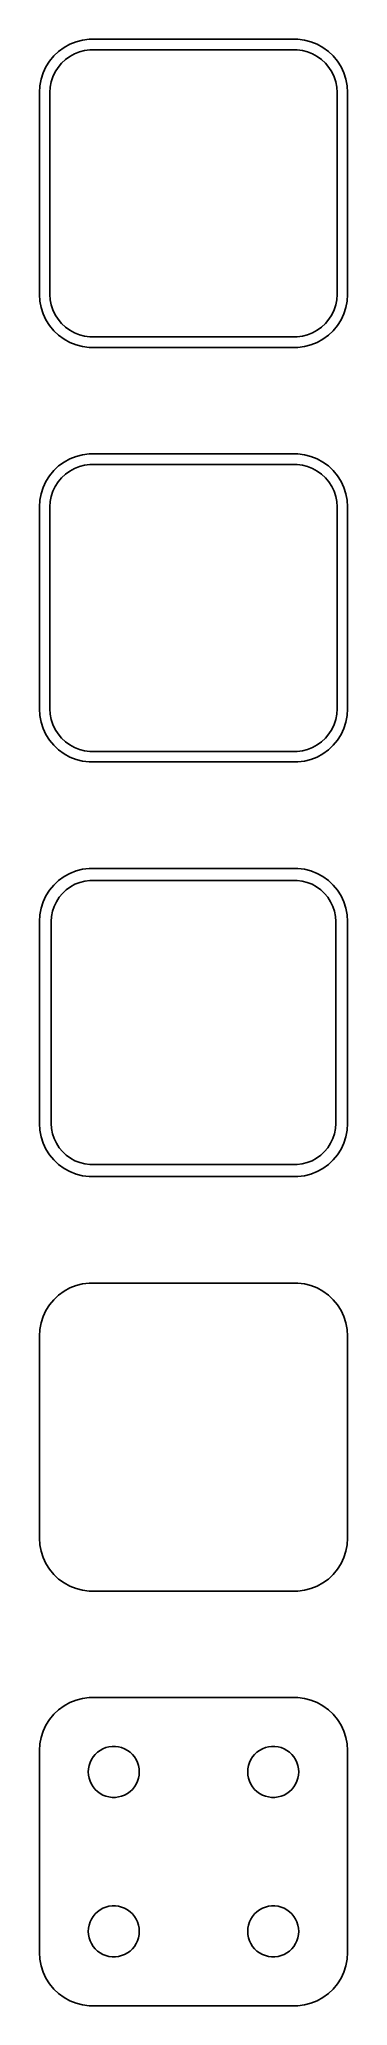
# Model space of a CAD drawing. Header units: metres. Extents: x -14 to 14, y 142 to 326.
import ezdxf

# ---------------------------------------------------------------- set-up
doc = ezdxf.new("R2010")
doc.units = ezdxf.units.M

msp = doc.modelspace()

# ---------------------------------------------------------------- linework, layer by layer
for p, q in [((-12.1791, 325.722), (-12.6871, 325.353)), ((-11.6289, 326.024), (-12.1791, 325.722)), ((-11.0451, 326.255), (-11.6289, 326.024)), ((-10.4369, 326.411), (-11.0451, 326.255)), ((-9.81395, 326.49), (-10.4369, 326.411)), ((9.81395, 326.49), (-9.81395, 326.49)), ((10.4369, 326.411), (9.81395, 326.49)), ((11.0451, 326.255), (10.4369, 326.411)), ((11.6289, 326.024), (11.0451, 326.255)), ((12.1791, 325.722), (11.6289, 326.024)), ((12.6871, 325.353), (12.1791, 325.722)), ((-13.8815, 323.909), (-14.1489, 323.341)), ((-13.5451, 324.439), (-13.8815, 323.909)), ((-13.1448, 324.923), (-13.5451, 324.439)), ((-12.6871, 325.353), (-13.1448, 324.923)), ((-13.0052, 323.427), (-12.7361, 323.851)), ((-12.7361, 323.851), (-12.4159, 324.238)), ((-12.4159, 324.238), (-12.0497, 324.582)), ((-12.0497, 324.582), (-11.6433, 324.877)), ((-11.6433, 324.877), (-11.2031, 325.119)), ((-11.2031, 325.119), (-10.7361, 325.304)), ((-10.7361, 325.304), (-10.2495, 325.429)), ((-10.2495, 325.429), (-9.75116, 325.492)), ((-9.75116, 325.492), (9.75116, 325.492)), ((9.75116, 325.492), (10.2495, 325.429)), ((10.2495, 325.429), (10.7361, 325.304)), ((10.7361, 325.304), (11.2031, 325.119)), ((11.2031, 325.119), (11.6433, 324.877)), ((11.6433, 324.877), (12.0497, 324.582)), ((12.0497, 324.582), (12.4159, 324.238)), ((12.4159, 324.238), (12.7361, 323.851)), ((13.1448, 324.923), (12.6871, 325.353)), ((12.7361, 323.851), (13.0052, 323.427)), ((13.5451, 324.439), (13.1448, 324.923)), ((13.8815, 323.909), (13.5451, 324.439)), ((14.1489, 323.341), (13.8815, 323.909)), ((-14.4606, 322.127), (-14.5, 321.5)), ((-14.3429, 322.743), (-14.4606, 322.127)), ((-14.1489, 323.341), (-14.3429, 322.743)), ((-13.5, 321.5), (-13.4684, 322.001)), ((-13.4684, 322.001), (-13.3743, 322.495)), ((-13.3743, 322.495), (-13.2191, 322.972)), ((-13.2191, 322.972), (-13.0052, 323.427)), ((13.0052, 323.427), (13.2191, 322.972)), ((13.2191, 322.972), (13.3743, 322.495)), ((13.3743, 322.495), (13.4684, 322.001)), ((13.4684, 322.001), (13.5, 321.5)), ((14.3429, 322.743), (14.1489, 323.341)), ((14.4606, 322.127), (14.3429, 322.743)), ((14.5, 321.5), (14.4606, 322.127)), ((-14.5, 321.5), (-14.5, 302.5)), ((-13.5, 302.5), (-13.5, 321.5)), ((13.5, 321.5), (13.5, 302.5)), ((14.5, 302.5), (14.5, 321.5)), ((-14.5, 302.5), (-14.4606, 301.873)), ((-14.4606, 301.873), (-14.3429, 301.257)), ((-13.4684, 301.999), (-13.5, 302.5)), ((-13.3743, 301.505), (-13.4684, 301.999)), ((13.4684, 301.999), (13.3743, 301.505)), ((13.5, 302.5), (13.4684, 301.999)), ((14.3429, 301.257), (14.4606, 301.873)), ((14.4606, 301.873), (14.5, 302.5)), ((-14.3429, 301.257), (-14.1489, 300.659)), ((-14.1489, 300.659), (-13.8815, 300.091)), ((-13.8815, 300.091), (-13.5451, 299.561)), ((-13.2191, 301.028), (-13.3743, 301.505)), ((-13.0052, 300.573), (-13.2191, 301.028)), ((-12.7361, 300.149), (-13.0052, 300.573)), ((-12.4159, 299.762), (-12.7361, 300.149)), ((-12.0497, 299.418), (-12.4159, 299.762)), ((12.4159, 299.762), (12.0497, 299.418)), ((12.7361, 300.149), (12.4159, 299.762)), ((13.0052, 300.573), (12.7361, 300.149)), ((13.2191, 301.028), (13.0052, 300.573)), ((13.3743, 301.505), (13.2191, 301.028)), ((13.5451, 299.561), (13.8815, 300.091)), ((13.8815, 300.091), (14.1489, 300.659)), ((14.1489, 300.659), (14.3429, 301.257)), ((-13.5451, 299.561), (-13.1448, 299.077)), ((-13.1448, 299.077), (-12.6871, 298.647)), ((-12.6871, 298.647), (-12.1791, 298.278)), ((-12.1791, 298.278), (-11.6289, 297.976)), ((-11.6433, 299.123), (-12.0497, 299.418)), ((-11.2031, 298.881), (-11.6433, 299.123)), ((-11.6289, 297.976), (-11.0451, 297.745)), ((-10.7361, 298.696), (-11.2031, 298.881)), ((-10.2495, 298.571), (-10.7361, 298.696)), ((-9.75116, 298.508), (-10.2495, 298.571)), ((9.75116, 298.508), (-9.75116, 298.508)), ((10.2495, 298.571), (9.75116, 298.508)), ((10.7361, 298.696), (10.2495, 298.571)), ((11.2031, 298.881), (10.7361, 298.696)), ((11.0451, 297.745), (11.6289, 297.976)), ((11.6433, 299.123), (11.2031, 298.881)), ((11.6289, 297.976), (12.1791, 298.278)), ((12.0497, 299.418), (11.6433, 299.123)), ((12.1791, 298.278), (12.6871, 298.647)), ((12.6871, 298.647), (13.1448, 299.077)), ((13.1448, 299.077), (13.5451, 299.561)), ((-11.0451, 297.745), (-10.4369, 297.589)), ((-10.4369, 297.589), (-9.81395, 297.51)), ((-9.81395, 297.51), (9.81395, 297.51)), ((9.81395, 297.51), (10.4369, 297.589)), ((10.4369, 297.589), (11.0451, 297.745)), ((-12.1791, 286.722), (-12.6871, 286.353)), ((-11.6289, 287.024), (-12.1791, 286.722)), ((-11.0451, 287.255), (-11.6289, 287.024)), ((-10.4369, 287.411), (-11.0451, 287.255)), ((-9.81395, 287.49), (-10.4369, 287.411)), ((9.81395, 287.49), (-9.81395, 287.49)), ((10.4369, 287.411), (9.81395, 287.49)), ((11.0451, 287.255), (10.4369, 287.411)), ((11.6289, 287.024), (11.0451, 287.255)), ((12.1791, 286.722), (11.6289, 287.024)), ((12.6871, 286.353), (12.1791, 286.722)), ((-13.8815, 284.909), (-14.1489, 284.341)), ((-13.5451, 285.439), (-13.8815, 284.909)), ((-13.1448, 285.923), (-13.5451, 285.439)), ((-12.6871, 286.353), (-13.1448, 285.923)), ((-12.7361, 284.851), (-12.4159, 285.238)), ((-12.4159, 285.238), (-12.0497, 285.582)), ((-12.0497, 285.582), (-11.6433, 285.877)), ((-11.6433, 285.877), (-11.2031, 286.119)), ((-11.2031, 286.119), (-10.7361, 286.304)), ((-10.7361, 286.304), (-10.2495, 286.429)), ((-10.2495, 286.429), (-9.75116, 286.492)), ((-9.75116, 286.492), (9.75116, 286.492)), ((9.75116, 286.492), (10.2495, 286.429)), ((10.2495, 286.429), (10.7361, 286.304)), ((10.7361, 286.304), (11.2031, 286.119)), ((11.2031, 286.119), (11.6433, 285.877)), ((11.6433, 285.877), (12.0497, 285.582)), ((12.0497, 285.582), (12.4159, 285.238)), ((12.4159, 285.238), (12.7361, 284.851)), ((13.1448, 285.923), (12.6871, 286.353)), ((13.5451, 285.439), (13.1448, 285.923)), ((13.8815, 284.909), (13.5451, 285.439)), ((14.1489, 284.341), (13.8815, 284.909)), ((-14.4606, 283.127), (-14.5, 282.5)), ((-14.3429, 283.743), (-14.4606, 283.127)), ((-14.1489, 284.341), (-14.3429, 283.743)), ((-13.4684, 283.001), (-13.3743, 283.495)), ((-13.3743, 283.495), (-13.2191, 283.972)), ((-13.2191, 283.972), (-13.0052, 284.427)), ((-13.0052, 284.427), (-12.7361, 284.851)), ((12.7361, 284.851), (13.0052, 284.427)), ((13.0052, 284.427), (13.2191, 283.972)), ((13.2191, 283.972), (13.3743, 283.495)), ((13.3743, 283.495), (13.4684, 283.001)), ((14.3429, 283.743), (14.1489, 284.341)), ((14.4606, 283.127), (14.3429, 283.743)), ((14.5, 282.5), (14.4606, 283.127)), ((-14.5, 282.5), (-14.5, 263.5)), ((-13.5, 282.5), (-13.4684, 283.001)), ((-13.5, 263.5), (-13.5, 282.5)), ((13.4684, 283.001), (13.5, 282.5)), ((13.5, 282.5), (13.5, 263.5)), ((14.5, 263.5), (14.5, 282.5)), ((-14.5, 263.5), (-14.4606, 262.873)), ((-14.4606, 262.873), (-14.3429, 262.257)), ((-13.4684, 262.999), (-13.5, 263.5)), ((-13.3743, 262.505), (-13.4684, 262.999)), ((13.4684, 262.999), (13.3743, 262.505)), ((13.5, 263.5), (13.4684, 262.999)), ((14.3429, 262.257), (14.4606, 262.873)), ((14.4606, 262.873), (14.5, 263.5)), ((-14.3429, 262.257), (-14.1489, 261.659)), ((-14.1489, 261.659), (-13.8815, 261.091)), ((-13.8815, 261.091), (-13.5451, 260.561)), ((-13.2191, 262.028), (-13.3743, 262.505)), ((-13.0052, 261.573), (-13.2191, 262.028)), ((-12.7361, 261.149), (-13.0052, 261.573)), ((-12.4159, 260.762), (-12.7361, 261.149)), ((12.7361, 261.149), (12.4159, 260.762)), ((13.0052, 261.573), (12.7361, 261.149)), ((13.2191, 262.028), (13.0052, 261.573)), ((13.3743, 262.505), (13.2191, 262.028)), ((13.5451, 260.561), (13.8815, 261.091)), ((13.8815, 261.091), (14.1489, 261.659)), ((14.1489, 261.659), (14.3429, 262.257)), ((-13.5451, 260.561), (-13.1448, 260.077)), ((-13.1448, 260.077), (-12.6871, 259.647)), ((-12.6871, 259.647), (-12.1791, 259.278)), ((-12.0497, 260.418), (-12.4159, 260.762)), ((-12.1791, 259.278), (-11.6289, 258.976)), ((-11.6433, 260.123), (-12.0497, 260.418)), ((-11.2031, 259.881), (-11.6433, 260.123)), ((-11.6289, 258.976), (-11.0451, 258.745)), ((-10.7361, 259.696), (-11.2031, 259.881)), ((-10.2495, 259.571), (-10.7361, 259.696)), ((-9.75116, 259.508), (-10.2495, 259.571)), ((9.75116, 259.508), (-9.75116, 259.508)), ((10.2495, 259.571), (9.75116, 259.508)), ((10.7361, 259.696), (10.2495, 259.571)), ((11.2031, 259.881), (10.7361, 259.696)), ((11.0451, 258.745), (11.6289, 258.976)), ((11.6433, 260.123), (11.2031, 259.881)), ((11.6289, 258.976), (12.1791, 259.278)), ((12.0497, 260.418), (11.6433, 260.123)), ((12.4159, 260.762), (12.0497, 260.418)), ((12.1791, 259.278), (12.6871, 259.647)), ((12.6871, 259.647), (13.1448, 260.077)), ((13.1448, 260.077), (13.5451, 260.561)), ((-11.0451, 258.745), (-10.4369, 258.589)), ((-10.4369, 258.589), (-9.81395, 258.51)), ((-9.81395, 258.51), (9.81395, 258.51)), ((9.81395, 258.51), (10.4369, 258.589)), ((10.4369, 258.589), (11.0451, 258.745)), ((-11.6289, 248.024), (-12.1791, 247.722)), ((-11.0451, 248.255), (-11.6289, 248.024)), ((-10.4369, 248.411), (-11.0451, 248.255)), ((-9.81395, 248.49), (-10.4369, 248.411)), ((9.81395, 248.49), (-9.81395, 248.49)), ((10.4369, 248.411), (9.81395, 248.49)), ((11.0451, 248.255), (10.4369, 248.411)), ((11.6289, 248.024), (11.0451, 248.255)), ((12.1791, 247.722), (11.6289, 248.024)), ((-13.5451, 246.439), (-13.8815, 245.909)), ((-13.1448, 246.923), (-13.5451, 246.439)), ((-12.6871, 247.353), (-13.1448, 246.923)), ((-12.1791, 247.722), (-12.6871, 247.353)), ((-12.633, 245.776), (-12.323, 246.151)), ((-12.323, 246.151), (-11.9685, 246.484)), ((-11.9685, 246.484), (-11.5751, 246.77)), ((-11.5751, 246.77), (-11.1489, 247.004)), ((-11.1489, 247.004), (-10.6967, 247.183)), ((-10.6967, 247.183), (-10.2256, 247.304)), ((-10.2256, 247.304), (-9.74316, 247.365)), ((-9.74316, 247.365), (9.74316, 247.365)), ((9.74316, 247.365), (10.2256, 247.304)), ((10.2256, 247.304), (10.6967, 247.183)), ((10.6967, 247.183), (11.1489, 247.004)), ((11.1489, 247.004), (11.5751, 246.77)), ((11.5751, 246.77), (11.9685, 246.484)), ((11.9685, 246.484), (12.323, 246.151)), ((12.6871, 247.353), (12.1791, 247.722)), ((12.323, 246.151), (12.633, 245.776)), ((13.1448, 246.923), (12.6871, 247.353)), ((13.5451, 246.439), (13.1448, 246.923)), ((13.8815, 245.909), (13.5451, 246.439)), ((-14.3429, 244.743), (-14.4606, 244.127)), ((-14.1489, 245.341), (-14.3429, 244.743)), ((-13.8815, 245.909), (-14.1489, 245.341)), ((-13.3421, 243.985), (-13.251, 244.463)), ((-13.251, 244.463), (-13.1007, 244.926)), ((-13.1007, 244.926), (-12.8936, 245.366)), ((-12.8936, 245.366), (-12.633, 245.776)), ((12.633, 245.776), (12.8936, 245.366)), ((12.8936, 245.366), (13.1007, 244.926)), ((13.1007, 244.926), (13.251, 244.463)), ((13.251, 244.463), (13.3421, 243.985)), ((14.1489, 245.341), (13.8815, 245.909)), ((14.3429, 244.743), (14.1489, 245.341)), ((14.4606, 244.127), (14.3429, 244.743)), ((-14.4606, 244.127), (-14.5, 243.5)), ((-14.5, 243.5), (-14.5, 224.5)), ((-13.3726, 243.5), (-13.3421, 243.985)), ((-13.3726, 224.5), (-13.3726, 243.5)), ((13.3421, 243.985), (13.3726, 243.5)), ((13.3726, 243.5), (13.3726, 224.5)), ((14.5, 243.5), (14.4606, 244.127)), ((14.5, 224.5), (14.5, 243.5)), ((-14.5, 224.5), (-14.4606, 223.873)), ((-14.4606, 223.873), (-14.3429, 223.257)), ((-13.3421, 224.015), (-13.3726, 224.5)), ((-13.251, 223.537), (-13.3421, 224.015)), ((13.3421, 224.015), (13.251, 223.537)), ((13.3726, 224.5), (13.3421, 224.015)), ((14.3429, 223.257), (14.4606, 223.873)), ((14.4606, 223.873), (14.5, 224.5)), ((-14.3429, 223.257), (-14.1489, 222.659)), ((-14.1489, 222.659), (-13.8815, 222.091)), ((-13.8815, 222.091), (-13.5451, 221.561)), ((-13.1007, 223.074), (-13.251, 223.537)), ((-12.8936, 222.634), (-13.1007, 223.074)), ((-12.633, 222.224), (-12.8936, 222.634)), ((-12.323, 221.849), (-12.633, 222.224)), ((12.633, 222.224), (12.323, 221.849)), ((12.8936, 222.634), (12.633, 222.224)), ((13.1007, 223.074), (12.8936, 222.634)), ((13.251, 223.537), (13.1007, 223.074)), ((13.5451, 221.561), (13.8815, 222.091)), ((13.8815, 222.091), (14.1489, 222.659)), ((14.1489, 222.659), (14.3429, 223.257)), ((-13.5451, 221.561), (-13.1448, 221.077)), ((-13.1448, 221.077), (-12.6871, 220.647)), ((-12.6871, 220.647), (-12.1791, 220.278)), ((-11.9685, 221.516), (-12.323, 221.849)), ((-12.1791, 220.278), (-11.6289, 219.976)), ((-11.5751, 221.23), (-11.9685, 221.516)), ((-11.1489, 220.996), (-11.5751, 221.23)), ((-10.6967, 220.817), (-11.1489, 220.996)), ((-10.2256, 220.696), (-10.6967, 220.817)), ((-9.74316, 220.635), (-10.2256, 220.696)), ((9.74316, 220.635), (-9.74316, 220.635)), ((10.2256, 220.696), (9.74316, 220.635)), ((10.6967, 220.817), (10.2256, 220.696)), ((11.1489, 220.996), (10.6967, 220.817)), ((11.5751, 221.23), (11.1489, 220.996)), ((11.9685, 221.516), (11.5751, 221.23)), ((11.6289, 219.976), (12.1791, 220.278)), ((12.323, 221.849), (11.9685, 221.516)), ((12.1791, 220.278), (12.6871, 220.647)), ((12.6871, 220.647), (13.1448, 221.077)), ((13.1448, 221.077), (13.5451, 221.561)), ((-11.6289, 219.976), (-11.0451, 219.745)), ((-11.0451, 219.745), (-10.4369, 219.589)), ((-10.4369, 219.589), (-9.81395, 219.51)), ((-9.81395, 219.51), (9.81395, 219.51)), ((9.81395, 219.51), (10.4369, 219.589)), ((10.4369, 219.589), (11.0451, 219.745)), ((11.0451, 219.745), (11.6289, 219.976)), ((-11.0451, 209.255), (-11.6289, 209.024)), ((-10.4369, 209.411), (-11.0451, 209.255)), ((-9.81395, 209.49), (-10.4369, 209.411)), ((9.81395, 209.49), (-9.81395, 209.49)), ((10.4369, 209.411), (9.81395, 209.49)), ((11.0451, 209.255), (10.4369, 209.411)), ((11.6289, 209.024), (11.0451, 209.255)), ((-13.5451, 207.439), (-13.8815, 206.909)), ((-13.1448, 207.923), (-13.5451, 207.439)), ((-12.6871, 208.353), (-13.1448, 207.923)), ((-12.1791, 208.722), (-12.6871, 208.353)), ((-11.6289, 209.024), (-12.1791, 208.722)), ((12.1791, 208.722), (11.6289, 209.024)), ((12.6871, 208.353), (12.1791, 208.722)), ((13.1448, 207.923), (12.6871, 208.353)), ((13.5451, 207.439), (13.1448, 207.923)), ((13.8815, 206.909), (13.5451, 207.439)), ((-14.3429, 205.743), (-14.4606, 205.127)), ((-14.1489, 206.341), (-14.3429, 205.743)), ((-13.8815, 206.909), (-14.1489, 206.341)), ((14.1489, 206.341), (13.8815, 206.909)), ((14.3429, 205.743), (14.1489, 206.341)), ((14.4606, 205.127), (14.3429, 205.743)), ((-14.4606, 205.127), (-14.5, 204.5)), ((-14.5, 204.5), (-14.5, 185.5)), ((14.5, 204.5), (14.4606, 205.127)), ((14.5, 185.5), (14.5, 204.5)), ((-14.5, 185.5), (-14.4606, 184.873)), ((14.4606, 184.873), (14.5, 185.5)), ((-14.4606, 184.873), (-14.3429, 184.257)), ((-14.3429, 184.257), (-14.1489, 183.659)), ((-14.1489, 183.659), (-13.8815, 183.091)), ((13.8815, 183.091), (14.1489, 183.659)), ((14.1489, 183.659), (14.3429, 184.257)), ((14.3429, 184.257), (14.4606, 184.873)), ((-13.8815, 183.091), (-13.5451, 182.561)), ((-13.5451, 182.561), (-13.1448, 182.077)), ((-13.1448, 182.077), (-12.6871, 181.647)), ((-12.6871, 181.647), (-12.1791, 181.278)), ((12.1791, 181.278), (12.6871, 181.647)), ((12.6871, 181.647), (13.1448, 182.077)), ((13.1448, 182.077), (13.5451, 182.561)), ((13.5451, 182.561), (13.8815, 183.091)), ((-12.1791, 181.278), (-11.6289, 180.976)), ((-11.6289, 180.976), (-11.0451, 180.745)), ((-11.0451, 180.745), (-10.4369, 180.589)), ((-10.4369, 180.589), (-9.81395, 180.51)), ((-9.81395, 180.51), (9.81395, 180.51)), ((9.81395, 180.51), (10.4369, 180.589)), ((10.4369, 180.589), (11.0451, 180.745)), ((11.0451, 180.745), (11.6289, 180.976)), ((11.6289, 180.976), (12.1791, 181.278)), ((-11.0451, 170.255), (-11.6289, 170.024)), ((-10.4369, 170.411), (-11.0451, 170.255)), ((-9.81395, 170.49), (-10.4369, 170.411)), ((9.81395, 170.49), (-9.81395, 170.49)), ((10.4369, 170.411), (9.81395, 170.49)), ((11.0451, 170.255), (10.4369, 170.411)), ((11.6289, 170.024), (11.0451, 170.255)), ((-13.5451, 168.439), (-13.8815, 167.909)), ((-13.1448, 168.923), (-13.5451, 168.439)), ((-12.6871, 169.353), (-13.1448, 168.923)), ((-12.1791, 169.722), (-12.6871, 169.353)), ((-11.6289, 170.024), (-12.1791, 169.722)), ((12.1791, 169.722), (11.6289, 170.024)), ((12.6871, 169.353), (12.1791, 169.722)), ((13.1448, 168.923), (12.6871, 169.353)), ((13.5451, 168.439), (13.1448, 168.923)), ((13.8815, 167.909), (13.5451, 168.439)), ((-14.3429, 166.743), (-14.4606, 166.127)), ((-14.1489, 167.341), (-14.3429, 166.743)), ((-13.8815, 167.909), (-14.1489, 167.341)), ((14.1489, 167.341), (13.8815, 167.909)), ((14.3429, 166.743), (14.1489, 167.341)), ((14.4606, 166.127), (14.3429, 166.743)), ((-14.4606, 166.127), (-14.5, 165.5)), ((-14.5, 165.5), (-14.5, 146.5)), ((-9.73146, 164.383), (-9.60313, 164.656)), ((-9.60313, 164.656), (-9.44164, 164.911)), ((-9.44164, 164.911), (-9.24951, 165.143)), ((-9.24951, 165.143), (-9.02982, 165.349)), ((-9.02982, 165.349), (-8.78598, 165.526)), ((-8.78598, 165.526), (-8.52187, 165.672)), ((-8.52187, 165.672), (-8.24164, 165.783)), ((-8.24164, 165.783), (-7.94971, 165.857)), ((-7.94971, 165.857), (-7.6507, 165.895)), ((-7.6507, 165.895), (-7.34929, 165.895)), ((-7.34929, 165.895), (-7.05028, 165.857)), ((-7.05028, 165.857), (-6.75835, 165.783)), ((-6.75835, 165.783), (-6.47812, 165.672)), ((-6.47812, 165.672), (-6.214, 165.526)), ((-6.214, 165.526), (-5.97017, 165.349)), ((-5.97017, 165.349), (-5.75047, 165.143)), ((-5.75047, 165.143), (-5.55835, 164.911)), ((-5.55835, 164.911), (-5.39685, 164.656)), ((-5.39685, 164.656), (-5.26852, 164.383)), ((5.26852, 164.383), (5.39685, 164.656)), ((5.39685, 164.656), (5.55835, 164.911)), ((5.55835, 164.911), (5.75047, 165.143)), ((5.75047, 165.143), (5.97017, 165.349)), ((5.97017, 165.349), (6.214, 165.526)), ((6.214, 165.526), (6.47812, 165.672)), ((6.47812, 165.672), (6.75835, 165.783)), ((6.75835, 165.783), (7.05028, 165.857)), ((7.05028, 165.857), (7.34929, 165.895)), ((7.34929, 165.895), (7.6507, 165.895)), ((7.6507, 165.895), (7.94971, 165.857)), ((7.94971, 165.857), (8.24164, 165.783)), ((8.24164, 165.783), (8.52187, 165.672)), ((8.52187, 165.672), (8.78598, 165.526)), ((8.78598, 165.526), (9.02982, 165.349)), ((9.02982, 165.349), (9.24951, 165.143)), ((9.24951, 165.143), (9.44164, 164.911)), ((9.44164, 164.911), (9.60313, 164.656)), ((9.60313, 164.656), (9.73146, 164.383)), ((14.5, 165.5), (14.4606, 166.127)), ((14.5, 146.5), (14.5, 165.5)), ((-9.89999, 163.5), (-9.88107, 163.801)), ((-9.88107, 163.199), (-9.89999, 163.5)), ((-9.88107, 163.801), (-9.82458, 164.097)), ((-9.82458, 162.903), (-9.88107, 163.199)), ((-9.82458, 164.097), (-9.73146, 164.383)), ((-9.73146, 162.617), (-9.82458, 162.903)), ((-5.26852, 164.383), (-5.1754, 164.097)), ((-5.1754, 162.903), (-5.26852, 162.617)), ((-5.1754, 164.097), (-5.11891, 163.801)), ((-5.11891, 163.199), (-5.1754, 162.903)), ((-5.11891, 163.801), (-5.09999, 163.5)), ((-5.09999, 163.5), (-5.11891, 163.199)), ((5.09999, 163.5), (5.11891, 163.801)), ((5.11891, 163.199), (5.09999, 163.5)), ((5.11891, 163.801), (5.1754, 164.097)), ((5.1754, 162.903), (5.11891, 163.199)), ((5.1754, 164.097), (5.26852, 164.383)), ((5.26852, 162.617), (5.1754, 162.903)), ((9.73146, 164.383), (9.82458, 164.097)), ((9.82458, 162.903), (9.73146, 162.617)), ((9.82458, 164.097), (9.88107, 163.801)), ((9.88107, 163.199), (9.82458, 162.903)), ((9.88107, 163.801), (9.89999, 163.5)), ((9.89999, 163.5), (9.88107, 163.199)), ((-9.60313, 162.344), (-9.73146, 162.617)), ((-9.44164, 162.089), (-9.60313, 162.344)), ((-9.24951, 161.857), (-9.44164, 162.089)), ((-9.02982, 161.651), (-9.24951, 161.857)), ((-8.78598, 161.474), (-9.02982, 161.651)), ((-8.52187, 161.328), (-8.78598, 161.474)), ((-8.24164, 161.217), (-8.52187, 161.328)), ((-7.94971, 161.143), (-8.24164, 161.217)), ((-7.6507, 161.105), (-7.94971, 161.143)), ((-7.34929, 161.105), (-7.6507, 161.105)), ((-7.05028, 161.143), (-7.34929, 161.105)), ((-6.75835, 161.217), (-7.05028, 161.143)), ((-6.47812, 161.328), (-6.75835, 161.217)), ((-6.214, 161.474), (-6.47812, 161.328)), ((-5.97017, 161.651), (-6.214, 161.474)), ((-5.75047, 161.857), (-5.97017, 161.651)), ((-5.55835, 162.089), (-5.75047, 161.857)), ((-5.39685, 162.344), (-5.55835, 162.089)), ((-5.26852, 162.617), (-5.39685, 162.344)), ((5.39685, 162.344), (5.26852, 162.617)), ((5.55835, 162.089), (5.39685, 162.344)), ((5.75047, 161.857), (5.55835, 162.089)), ((5.97017, 161.651), (5.75047, 161.857)), ((6.214, 161.474), (5.97017, 161.651)), ((6.47812, 161.328), (6.214, 161.474)), ((6.75835, 161.217), (6.47812, 161.328)), ((7.05028, 161.143), (6.75835, 161.217)), ((7.34929, 161.105), (7.05028, 161.143)), ((7.6507, 161.105), (7.34929, 161.105)), ((7.94971, 161.143), (7.6507, 161.105)), ((8.24164, 161.217), (7.94971, 161.143)), ((8.52187, 161.328), (8.24164, 161.217)), ((8.78598, 161.474), (8.52187, 161.328)), ((9.02982, 161.651), (8.78598, 161.474)), ((9.24951, 161.857), (9.02982, 161.651)), ((9.44164, 162.089), (9.24951, 161.857)), ((9.60313, 162.344), (9.44164, 162.089)), ((9.73146, 162.617), (9.60313, 162.344)), ((-9.60313, 149.656), (-9.44164, 149.911)), ((-9.44164, 149.911), (-9.24951, 150.143)), ((-9.24951, 150.143), (-9.02982, 150.349)), ((-9.02982, 150.349), (-8.78598, 150.526)), ((-8.78598, 150.526), (-8.52187, 150.672)), ((-8.52187, 150.672), (-8.24164, 150.783)), ((-8.24164, 150.783), (-7.94971, 150.857)), ((-7.94971, 150.857), (-7.6507, 150.895)), ((-7.6507, 150.895), (-7.34929, 150.895)), ((-7.34929, 150.895), (-7.05028, 150.857)), ((-7.05028, 150.857), (-6.75835, 150.783)), ((-6.75835, 150.783), (-6.47812, 150.672)), ((-6.47812, 150.672), (-6.214, 150.526)), ((-6.214, 150.526), (-5.97017, 150.349)), ((-5.97017, 150.349), (-5.75047, 150.143)), ((-5.75047, 150.143), (-5.55835, 149.911)), ((-5.55835, 149.911), (-5.39685, 149.656)), ((5.39685, 149.656), (5.55835, 149.911)), ((5.55835, 149.911), (5.75047, 150.143)), ((5.75047, 150.143), (5.97017, 150.349)), ((5.97017, 150.349), (6.214, 150.526)), ((6.214, 150.526), (6.47812, 150.672)), ((6.47812, 150.672), (6.75835, 150.783)), ((6.75835, 150.783), (7.05028, 150.857)), ((7.05028, 150.857), (7.34929, 150.895)), ((7.34929, 150.895), (7.6507, 150.895)), ((7.6507, 150.895), (7.94971, 150.857)), ((7.94971, 150.857), (8.24164, 150.783)), ((8.24164, 150.783), (8.52187, 150.672)), ((8.52187, 150.672), (8.78598, 150.526)), ((8.78598, 150.526), (9.02982, 150.349)), ((9.02982, 150.349), (9.24951, 150.143)), ((9.24951, 150.143), (9.44164, 149.911)), ((9.44164, 149.911), (9.60313, 149.656)), ((-9.89999, 148.5), (-9.88107, 148.801)), ((-9.88107, 148.199), (-9.89999, 148.5)), ((-9.88107, 148.801), (-9.82458, 149.097)), ((-9.82458, 147.903), (-9.88107, 148.199)), ((-9.82458, 149.097), (-9.73146, 149.383)), ((-9.73146, 149.383), (-9.60313, 149.656)), ((-5.39685, 149.656), (-5.26852, 149.383)), ((-5.26852, 149.383), (-5.1754, 149.097)), ((-5.1754, 149.097), (-5.11891, 148.801)), ((-5.11891, 148.199), (-5.1754, 147.903)), ((-5.11891, 148.801), (-5.09999, 148.5)), ((-5.09999, 148.5), (-5.11891, 148.199)), ((5.09999, 148.5), (5.11891, 148.801)), ((5.11891, 148.199), (5.09999, 148.5)), ((5.11891, 148.801), (5.1754, 149.097)), ((5.1754, 147.903), (5.11891, 148.199)), ((5.1754, 149.097), (5.26852, 149.383)), ((5.26852, 149.383), (5.39685, 149.656)), ((9.60313, 149.656), (9.73146, 149.383)), ((9.73146, 149.383), (9.82458, 149.097)), ((9.82458, 149.097), (9.88107, 148.801)), ((9.88107, 148.199), (9.82458, 147.903)), ((9.88107, 148.801), (9.89999, 148.5)), ((9.89999, 148.5), (9.88107, 148.199)), ((-14.5, 146.5), (-14.4606, 145.873)), ((-9.73146, 147.617), (-9.82458, 147.903)), ((-9.60313, 147.344), (-9.73146, 147.617)), ((-9.44164, 147.089), (-9.60313, 147.344)), ((-9.24951, 146.857), (-9.44164, 147.089)), ((-9.02982, 146.651), (-9.24951, 146.857)), ((-8.78598, 146.474), (-9.02982, 146.651)), ((-8.52187, 146.328), (-8.78598, 146.474)), ((-8.24164, 146.217), (-8.52187, 146.328)), ((-7.94971, 146.143), (-8.24164, 146.217)), ((-7.6507, 146.105), (-7.94971, 146.143)), ((-7.05028, 146.143), (-7.34929, 146.105)), ((-6.75835, 146.217), (-7.05028, 146.143)), ((-6.47812, 146.328), (-6.75835, 146.217)), ((-6.214, 146.474), (-6.47812, 146.328)), ((-5.97017, 146.651), (-6.214, 146.474)), ((-5.75047, 146.857), (-5.97017, 146.651)), ((-5.55835, 147.089), (-5.75047, 146.857)), ((-5.39685, 147.344), (-5.55835, 147.089)), ((-5.26852, 147.617), (-5.39685, 147.344)), ((-5.1754, 147.903), (-5.26852, 147.617)), ((5.26852, 147.617), (5.1754, 147.903)), ((5.39685, 147.344), (5.26852, 147.617)), ((5.55835, 147.089), (5.39685, 147.344)), ((5.75047, 146.857), (5.55835, 147.089)), ((5.97017, 146.651), (5.75047, 146.857)), ((6.214, 146.474), (5.97017, 146.651)), ((6.47812, 146.328), (6.214, 146.474)), ((6.75835, 146.217), (6.47812, 146.328)), ((7.05028, 146.143), (6.75835, 146.217)), ((7.34929, 146.105), (7.05028, 146.143)), ((7.94971, 146.143), (7.6507, 146.105)), ((8.24164, 146.217), (7.94971, 146.143)), ((8.52187, 146.328), (8.24164, 146.217)), ((8.78598, 146.474), (8.52187, 146.328)), ((9.02982, 146.651), (8.78598, 146.474)), ((9.24951, 146.857), (9.02982, 146.651)), ((9.44164, 147.089), (9.24951, 146.857)), ((9.60313, 147.344), (9.44164, 147.089)), ((9.73146, 147.617), (9.60313, 147.344)), ((9.82458, 147.903), (9.73146, 147.617)), ((14.4606, 145.873), (14.5, 146.5)), ((-14.4606, 145.873), (-14.3429, 145.257)), ((-14.3429, 145.257), (-14.1489, 144.659)), ((-14.1489, 144.659), (-13.8815, 144.091)), ((-7.34929, 146.105), (-7.6507, 146.105)), ((7.6507, 146.105), (7.34929, 146.105)), ((13.8815, 144.091), (14.1489, 144.659)), ((14.1489, 144.659), (14.3429, 145.257)), ((14.3429, 145.257), (14.4606, 145.873)), ((-13.8815, 144.091), (-13.5451, 143.561)), ((-13.5451, 143.561), (-13.1448, 143.077)), ((-13.1448, 143.077), (-12.6871, 142.647)), ((-12.6871, 142.647), (-12.1791, 142.278)), ((12.1791, 142.278), (12.6871, 142.647)), ((12.6871, 142.647), (13.1448, 143.077)), ((13.1448, 143.077), (13.5451, 143.561)), ((13.5451, 143.561), (13.8815, 144.091)), ((-12.1791, 142.278), (-11.6289, 141.976)), ((-11.6289, 141.976), (-11.0451, 141.745)), ((-11.0451, 141.745), (-10.4369, 141.589)), ((-10.4369, 141.589), (-9.81395, 141.51)), ((-9.81395, 141.51), (9.81395, 141.51)), ((9.81395, 141.51), (10.4369, 141.589)), ((10.4369, 141.589), (11.0451, 141.745)), ((11.0451, 141.745), (11.6289, 141.976)), ((11.6289, 141.976), (12.1791, 142.278))]:
    msp.add_line(p, q)

doc.saveas('drawing.dxf')
